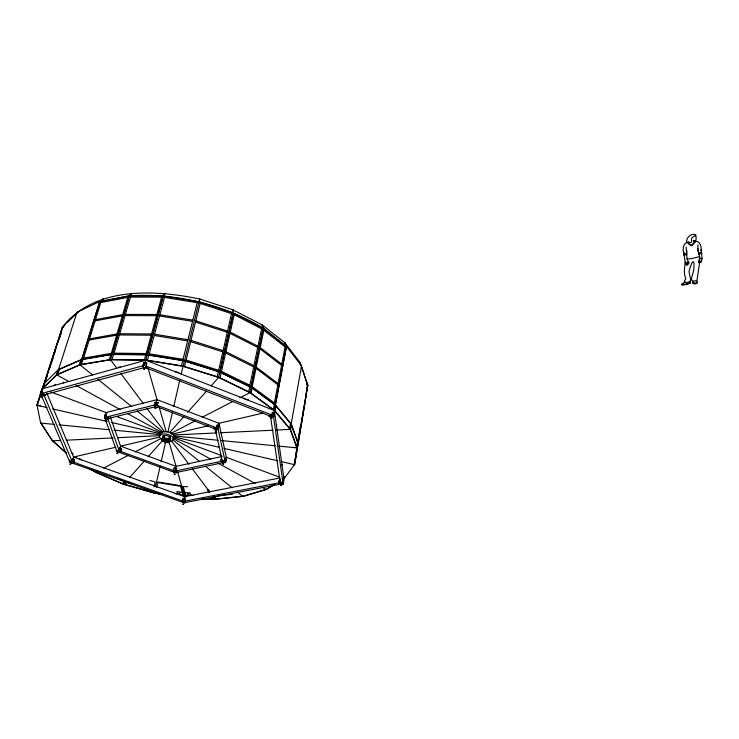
<?xml version="1.0" encoding="UTF-8"?>
<svg xmlns="http://www.w3.org/2000/svg" width="739" height="739" viewBox="0 0 739 739"><rect width="100%" height="100%" fill="white"/><g stroke="black" fill="none" stroke-linecap="round" stroke-linejoin="round"><path stroke-width="1.11" d="M701.191 249.57L701.976 257.791C702.928 260.479 696.387 257.227 701.838 258.576M686.633 262.696L688.24 264.442L687.713 261.865L688.554 263.102L689.164 262.955L687.048 259.213L686.143 247.094M41.929 394.34L42.742 394.524M683.723 252.378L685.386 263.703L685.995 264.442M686.799 264.793L686.3 264.978L685.552 263.066M697.939 244.84L697.912 249.505L698.992 254.225L700.156 253.459L701.754 253.643M695.085 241.561L691.667 245.246L688.619 243.325L688.379 242.152M693.588 241.708L694.087 240.766L695.75 240.461C696.554 238.669 696.489 233.616 693.21 236.84C689.265 238.364 694.106 244.554 688.646 242.013C683.473 242.771 682.762 247.556 683.372 251.962L684.083 252.793M697.902 248.48L697.801 250.456L698.909 253.856M695.584 241.598L691.658 245.708A12.572 9.016 -12 0 1 688.212 243.574L687.87 242.429M281.143 461.57L294.584 464.674L297.715 441.94M43.943 383.68L58.575 369.491L81.77 359.403L112.125 354.249L147.31 354.655L184.316 360.706L219.926 371.865L251.084 387.088L275.37 404.954L291.184 423.909L297.854 442.467L295.009 460.175M299.23 435.326L298.916 437.562L299.277 435.253M299.591 433.008L299.905 430.772M301.845 421.045L302.371 417.609M302.648 415.373L303.008 413.064M303.286 410.829L303.646 408.519M304.939 403.143L307.526 385.13L301.309 365.934L307.775 385.158L294.584 464.674M685.459 261.92C684.406 267.435 683.52 273.652 685.857 278.954L684.619 280.441C683.557 284.173 692.24 282.455 690.448 278.797L688.997 271.555C691.815 260.461 694.974 257.107 693.736 270.086C692.859 275.25 688.009 283.24 696.277 280.626C700.138 283.416 692.323 285.707 693.127 282.113L692.498 281.079M278.658 446.097L296.921 447.871L307.775 385.158L306.473 382.423L307.775 385.158L306.242 392.686M296.866 448.37L297.715 443.418M294.168 465.053L294.843 461.154M305.142 401.998L295.508 459.344M307.073 385.499L307.267 384.345M296.69 446.883L297.549 441.931M297.503 443.169L299.452 431.927M299.738 430.089L300.524 425.59M700.969 250.863C701.93 246.198 699.584 239.778 693.625 241.431M280.571 479.38L280.404 480.045L279.12 480.295L278.64 482.955L282.058 484.221L283.342 483.971L283.702 480.544L282.991 482.863L280.136 481.81M40.654 393.721L69.891 462.235L184.039 502.769L283.092 483.629L284.33 476.646M280.681 480.147L279.407 480.396L278.972 482.816L281.818 483.879M280.404 480.045L279.924 482.706L280.284 479.269M289.596 428.371L290.501 423.355M301.549 365.925L286.483 346.406L284.801 342.693L299.507 361.777L301.549 365.925L290.215 429.377L296.921 447.871M301.373 367.93L301.577 366.766M290.538 429.95L291.434 424.934M273.153 485.126L266.216 489.514L242.78 496.423L215.215 499.296L201.83 498.779M270.576 417.101L270.474 416.196L268.968 415.586L271.85 414.967L272.34 412.417L273.855 413.027L273.458 416.491L271.536 416.898M273.458 416.491L274.141 412.962L272.34 412.417M273.698 416.685L273.606 415.771L272.091 415.161L268.627 415.9L270.141 416.51L270.243 417.424L273.698 416.685L274.141 412.962M275.047 411.06L276.007 405.997M272.091 415.161L272.626 412.353M274.151 404.27L285.309 345.713M273.356 409.508L274.326 404.445M266.252 489.301L242.78 496.423L237.441 492.109M251.953 387.938L264.054 329.04M251.029 393.185L252.073 388.077M249.616 386.543L261.818 327.617M248.692 391.79L249.745 386.682M248.027 399.18L248.082 400.067M224.009 462.448L221.072 461.358L221.303 458.817L220.73 461.496L224.259 462.808L225.524 462.54C226.642 460.203 225.561 456.961 225.109 461.385L222.162 460.295M225.524 462.54L225.912 459.058M175.365 472.692L225.275 462.189L226.31 457.321L219.021 423.299L157.037 399.67L106.065 412.547L104.661 417.452L116.836 451.474M701.403 260.932L700.923 262.133L699.648 262.548L697.136 279.176L696.803 280.737L696.277 280.626M213.7 428.278L216.425 427.696L217.257 425.147L218.744 425.729L218.301 429.35L215.021 430.043L214.864 429.174L213.368 428.592L216.647 427.89L218.144 428.481L218.301 429.35M216.647 427.89L217.257 425.147M105.769 417.175L155.624 404.741L217.922 428.287L219.021 423.299M218.144 428.481L218.744 425.729M152.825 492.46L153.213 490.761M154.072 486.936L155.199 481.976L149.897 480.433M220.046 377.869L234.466 313.539M155.569 486.354L160.132 466.309M161.148 461.857L165.721 441.811M167.919 432.139L172.501 412.048M173.776 406.468L179.873 379.68M181.147 374.1L199.724 299.018L233.053 309.872L262.169 324.892L284.811 342.702L286.483 346.406L273.356 415.577L283.092 483.629M297.817 442.689L291.148 424.14L275.324 405.184L250.909 387.181L219.816 371.994L184.316 360.706M217.22 376.751L231.769 312.421M190.838 494.705L190.68 495.398L189.978 492.839L184.898 492.645M286.917 347.302L263.066 328.255L233.201 312.883L199.003 301.771L199.742 299.018C154.183 289.531 94.647 286.427 62.593 326.887L36.95 405.295L46.991 407.614M156.668 487.528L157.813 482.567L180.575 486.299L183.586 496.784M182.163 500.931L183.521 501.411L184.113 498.853L185.267 498.631L184.159 499.001L182.755 498.372L182.163 500.931L182.662 502.668L185.184 502.926L184.685 501.19L185.267 498.631M279.998 477.948L184.685 496.673L183.623 501.328L72.173 461.709L73.577 457.016L46.843 393.194M176.556 472.443L176.113 470.872L176.63 468.323L174.007 468.055L173.379 470.688L174.801 471.205L176.048 466.355L222.245 456.471M173.942 472.175L173.48 470.604L173.924 472.572L176.547 472.84L176.011 470.946L176.63 468.323M162.885 438.218L165.093 439.991L162.072 440.915L162.866 441.553L165.832 440.878L168.196 442.781L169.194 442.55L170.46 437.276L169.443 436.666L168.834 439.132L166.081 439.76L163.882 437.996L162.885 438.218L163.504 435.77L164.492 435.53L163.882 437.996M169.194 442.55L166.82 440.647L169.628 439.77L170.46 437.276M89.715 468.738L95.534 472.267L123.653 484.276L154.045 493.033L162.229 494.16M164.492 435.53L163.319 435.631L162.645 438.319L163.642 438.098L166.026 440.01L169 439.326L169.665 436.62M165.832 440.878C167.531 439.271 162.571 441.081 168.086 442.393L169.074 442.162L166.885 440.407M184.501 366.526L200.454 302.242M181.424 365.805L197.507 301.53M163.642 438.098L164.317 435.382M157.897 402.57L157.185 405.332L157.823 407.577L154.978 407.309L154.322 405.064L155.042 402.302L157.897 402.57L157.305 405.268L157.841 407.134M155.624 404.741L156.335 401.979M155.744 404.676L157.037 399.67M90.731 469.108L95.59 472.055L123.653 484.276L125.999 481.495M146.682 363.209L145.916 366.045L146.618 368.512L144.983 367.874L143.634 368.234L142.913 365.768L143.689 362.941L145.038 362.572L146.682 363.209L146.045 365.99L146.627 368.05M143.689 362.941L143.043 365.722L143.643 367.773M119.182 449.312L119.866 447.658L119.145 450.291L116.245 450.956L116.531 451.76L118 452.296L120.9 451.631L121.621 448.998L120.725 451.446L118.305 452M45.125 394.404L44.534 396.206L40.636 394.765L40.248 393.841L144.271 365.399L163.328 295.794L165 293.355L163.328 295.794L147.357 354.822L112.06 354.48M147.412 360.244L148.798 355.136M148.908 355.071L164.871 296.2M215.354 429.738L215.197 428.869L222.337 461.099L174.903 471.122L119.256 450.919L120.559 446.125L110.333 416.953M120.9 451.631L119.432 451.104L119.866 447.658M144.364 359.967L145.759 354.868M145.869 354.803L161.924 295.96M95.59 472.055L97.566 471.214M104.273 417.581L105.501 417.276L109.27 418.68L108.042 418.985L108.356 419.854L104.587 418.459L105.049 414.884L106.268 414.57L105.88 417.147L109.03 418.311M104.587 418.459L105.049 414.884M105.501 417.276L106.268 414.57M112.051 359.56L113.529 354.489M113.714 354.424L130.803 295.951M109.28 359.754L110.767 354.692M110.961 354.628L128.133 296.191M58.501 369.712L81.696 359.625L112.245 354.406L129.27 295.785L99.747 301.484L77.032 312.209L56.829 374.895L42.271 388.797L145.795 360.216L182.93 366.285L218.661 377.453L249.939 392.649L274.326 410.478L290.215 429.377L276.469 430.043M72.551 458.586L72.875 459.362L74.556 459.824L73.789 462.411L72.339 461.893L72.782 458.531L71.849 460.942L69.558 461.469M73.789 462.411L71.036 463.039L69.586 462.522L69.78 460.027M72.782 458.531L72.006 461.118L69.263 461.755M81.401 364.438L82.962 359.413M83.211 359.339L101.151 301.392M79.147 365.075L80.708 360.059M60.506 440.462L52.506 440.85L40.71 422.847L52.506 440.85L66.168 452.998M63.572 382.109L63.194 382.941M701.68 260.932L701.006 261.929M57.864 374.257L59.462 369.297M699.796 258.299L699.066 254.151M36.95 405.295L44.017 383.467L44.867 382.987M38.677 400.039L40.95 393.878M41.938 390.792L44.442 383.051M45.245 380.844L50.603 364.281M51.656 361.279L56.404 346.609M57.457 343.598L62.833 326.98L65.762 324.005M56.275 375.264L57.873 370.313M40.248 393.841L41.135 391.134L42.335 390.802L41.855 393.388L45.107 394.598M44.266 383.559L62.593 326.887L38.936 400.095M37.495 404.88L38.604 400.252M42.335 390.802L41.449 393.517L45.356 394.968L44.155 395.291M43.038 388.816L44.109 385.564M45.273 381.767L47.647 374.516M49.679 368.308L50.695 365.195M51.037 364.161L51.434 362.969M51.767 361.934L53.642 356.466M54.141 354.702L55.157 351.607M59.286 339.016L60.995 333.788M63.055 327.516L63.425 326.379M683.824 254.392L685.145 253.68L686.799 254.013M692.702 281.744L692.498 282.594L693.2 282.917M281.956 465.2L282.381 464.406M700.664 261.163L698.946 262.714M695.852 236L695.796 234.817C691.362 233.016 687.058 236.813 686.54 241.2L687.242 242.762M684.028 255.555L685.395 254.669L686.762 254.973M693.173 283.434L697.367 282.76M698.826 262.687L699.621 260.34M699.741 258.521C699.085 258.992 698.069 262.474 699.371 261.883M294.621 464.452L283.952 478.789L274.326 410.478L145.795 360.216L110.508 359.773L80.071 364.872L56.829 374.895L68.939 381.527M105.871 417.932L106.721 418.126M684.776 282.095C676.12 287.48 687.75 283.988 690.438 283.268L690.134 281.374M156.409 405.831L155.596 405.637M219.926 371.865L184.26 360.937M122.535 483.574L124.457 481.403L117.325 478.345M129.768 477.403L144.281 461.09M148.096 456.794L162.608 440.472M169.499 432.731L183.872 416.574M187.651 412.316L206.56 391.06M211.095 385.952L218.661 377.453L233.302 312.754L233.053 309.872L233.302 312.754L219.816 371.994L251.038 387.319M124.993 484.442L126.923 482.271L132.438 483.869M66.843 322.915L78.195 311.895M42.345 388.575L56.903 374.673L80.145 364.641L110.573 359.542L145.86 359.985L182.986 366.054L218.716 377.223L249.985 392.418L274.363 410.247L290.251 429.156L296.958 447.649L294.676 447.428M53.873 385.804L55.462 384.298M690.272 282.243L685.727 284.219L681.635 284.173M698.715 253.034L701.736 252.461M697.219 282.418L696.332 282.88M283.231 479.029L283.988 478.567M275.084 484.147L266.216 489.514L262.188 487.306M251.084 387.088L263.232 328.162L286.483 346.406L275.37 404.954M103.672 468.073L128.078 455.483M135.2 451.815L160.631 438.698M170.727 433.497L195.096 420.925M202.209 417.258L232.674 401.554M239.787 397.887L249.939 392.649L263.232 328.162L262.169 324.892L263.232 328.162C223.067 304.228 175.928 292.903 129.27 295.785L110.508 359.773L116.697 368.013M96.781 472.563L98.389 471.741M701.487 261.551L701.838 258.807M98.952 302.094L129.39 295.951L163.365 295.96L199.003 301.771M690.457 282.64L685.58 284.497L682.836 284.598M281.892 483.269L281.254 483.121M699.731 256.544L691.815 258.604L687.021 259.038M42.659 390.922L41.458 391.254L41.855 392.178M143.745 363.154L145.093 362.784L146.738 363.422M143.883 367.708L43.906 394.922L72.339 461.893M105.363 414.995L106.582 414.69M107.802 418.616L155.181 406.819M115.921 447.206L73.521 457.035L184.685 496.673M120.383 446.171L159.439 437.109M171.624 434.292L208.463 425.747M218.504 423.419L263.158 413.064M74.556 457.459L76.736 456.961M74.556 459.824L73.623 462.226L71.332 462.753M116.55 450.661L118.97 450.106M165.093 439.991L162.349 440.62L163.153 441.257L164.973 440.841M166.82 440.647L169.794 439.964L169 439.326M274.234 413.877L273.855 413.027M218.901 426.606L216.98 425.202M176.676 468.48L174.007 468.055M216.259 429.544L218.079 429.156M174.801 471.205L176.011 470.946M220.73 461.496L221.986 461.228L221.811 460.425L225.349 461.736M183.521 501.411L280.247 482.576L270.502 416.223L146.063 367.828M100.79 302.565L127.782 297.364M95.497 319.664L122.72 314.611M95.128 320.855L122.369 315.812M89.558 338.841L117.039 333.945M89.179 340.06L116.67 335.173M83.599 358.092L111.33 353.371M685.57 263.38L686.078 263.296M685.561 263.213L687.242 265.218L686.928 263.223M217.709 495.777L232.563 494.206M242.826 496.211L215.261 499.093L201.876 498.566M694.457 283.166L693.154 283.083M276.848 424.999L276.368 425.627M66.214 440.185L113.058 437.922M117.63 437.7L159.901 435.668M173.369 435.012L216.897 432.915M220.333 432.749L273.033 430.209M130.461 297.124L161.61 297.143M125.418 314.38L156.871 314.5M125.067 315.581L156.539 315.71M119.764 333.732L151.55 333.973M119.404 334.961L151.218 335.21M114.083 353.168L146.211 353.528M118.628 367.052L120.577 367.08M187.586 486.724L183.18 486.567L186.145 497.042M185.628 495.204L193.609 495.509M297.854 442.467L297.327 441.682M54.372 424.389L40.645 423.068L37.024 405.083M58.944 424.833L109.27 429.71M113.843 430.153L160.732 434.689M173.665 435.936L218.171 440.25M221.598 440.583L275.241 445.774M177.221 492.054L177.582 494.04M190.126 493.366L190.911 495.407M164.548 297.392L197.202 302.713M159.836 314.759L192.851 320.144M159.513 315.969L192.546 321.354M154.553 334.231L187.955 339.691M154.22 335.478L187.651 340.938M149.25 353.805L183.05 359.33M147.246 354.886L184.288 360.854M175.753 372.003L178.847 372.511M693.099 240.6L694.087 240.766M157.952 481.967L180.39 485.643M182.321 492.377L177.064 491.518L177.813 494.077M175.161 493.643L183.05 494.936M154.045 493.033L161.813 494.308M38.132 405.332L40.368 405.85M52.571 408.898L107.229 421.489M111.691 422.523L160.769 433.83M173.637 436.795L219.557 447.381M224.028 448.407L277.79 460.803M123.709 484.073L154.1 492.821M186.108 360.05L218.615 370.248M190.671 341.658L222.799 351.856M190.976 340.411L223.086 350.609M195.826 320.865L227.529 331.054M195.53 322.075L227.252 332.264M200.158 303.433L231.501 313.613M121.372 449.053L119.912 448.518L119.626 447.714M117.926 451.862L174.275 472.304M120.559 446.125L176.048 466.355M120.152 448.462L121.621 448.998M279.813 481.939L283.231 483.214L283.342 483.971M41.042 394.635L44.294 395.845M50.908 392.012L107.081 412.935M116.808 416.547L161.102 433.045M173.277 437.58L221.635 455.584M225.931 457.182L279.656 477.182M157.952 402.764L155.042 402.302M157.352 406.949L214.162 428.5M144.271 365.399L273.356 415.577L271.85 414.967M216.425 427.696L217.922 428.287M216.73 428.435L216.074 428.574M221.423 371.366L249.884 385.278M225.857 351.718L253.939 365.694M225.58 352.965L253.68 366.941M230.272 332.171L257.976 346.194M229.995 333.381L257.726 347.413M234.198 314.731L261.578 328.8M76.006 385.388L120.402 409.692M127.468 413.563L162.783 432.897M173.619 438.827L210.855 459.215M217.903 463.067L255.14 483.454M79.6 458.707L81.521 459.88M692.582 282.049L693.21 282.483M243.75 397.952L245.413 399.152M252.211 386.673L274.391 403.004M256.23 367.098L278.095 383.559M255.98 368.336L277.864 384.788M260.239 347.607L281.79 364.179M259.989 348.817L281.559 365.389M263.814 330.222L285.088 346.896M162.645 438.319L165.028 440.241M168.834 439.132L169.628 439.77M92.523 374.941L80.071 364.872L99.747 301.484L103.127 298.935L99.747 301.484L81.77 359.403M97.853 379.255L131.653 406.57M136.983 410.884L162.774 431.733M172.501 439.603L199.188 461.182M205.414 466.217L232.111 487.786M169.443 436.666L170.238 437.322M52.571 440.638L66.279 452.822M71.507 452.582L73.216 454.106M272.266 415.854L271.425 415.881M184.196 502.04L183.484 502.058M208.343 489.874L209.728 491.721M213.876 497.245L215.215 499.296L213.146 496.534M120.817 373.509L143.505 403.734M146.941 408.316L164.815 432.13M171.66 441.248L188.944 464.286M192.399 468.896L209.682 491.925M207.216 490.022L209.202 492.673M212.398 496.922L213.987 499.037M214.282 496.137L216.407 498.973M224.166 461.69L223.344 461.607M41.135 391.134L41.523 392.058M119.145 450.291L119.432 451.104M108.18 419.697L119.256 450.919M299.507 361.768L300.21 363.957M154.442 405L154.987 406.866M182.256 500.839L182.672 502.289M184.778 501.097L185.193 502.548M181.702 485.791L184.833 496.82M147.994 367.948L157.121 399.956M159.014 406.579L166.247 431.973M169.092 441.94L175.993 466.18M177.563 471.685L184.787 497.024M218.162 429.377L225.275 462.189M225.626 458.947L225.792 459.75M283.416 480.433L283.527 481.2M686.9 253.117L686.66 250.115M160.261 434.671A7.187 3.501 13 0 1 168.788 432.075A7.187 3.501 13 0 1 172.917 438.366M162.515 439.917A7.196 3.501 13 0 1 161.647 434.31A7.196 3.501 13 0 1 172.418 436.712A7.196 3.501 13 0 1 169.508 441.469M162.728 437.922A4.314 2.097 13 0 1 166.515 435.576A4.314 2.097 13 0 1 170.533 439.197M41.098 396.686L41.975 396.945L41.135 396.64M69.974 464.203L70.768 464.434L70.011 464.166M105.16 420.399L106.01 420.648L105.16 420.399M117.03 453.469L117.843 453.7L117.122 453.395M143.551 368.853L144.456 369.14L143.551 368.853M154.941 408.03L155.8 408.297L154.941 408.03M164.908 442.772L165.73 443.021L164.908 442.772M174.155 474.152L174.949 474.383L174.155 474.152M187.798 493.929L188.565 494.105L187.798 493.929M182.903 504.247L183.66 504.46L182.939 504.21M179.291 493.061L180.048 493.282L179.337 493.024M222.827 463.944L223.631 464.184L222.873 463.898M215.529 430.957L216.37 431.225L215.576 430.911M270.954 418.32L271.823 418.533L270.954 418.32M280.792 485.394L281.596 485.578L280.792 485.394M131.875 293.365L129.27 295.785L131.893 293.355M64.284 325.631L62.593 326.887L64.284 325.631M163.467 441.469A4.323 2.097 13 0 0 170.201 441.165A4.323 2.097 13 0 0 164.298 437.941A4.323 2.097 13 0 0 163.467 441.469"/></g></svg>
